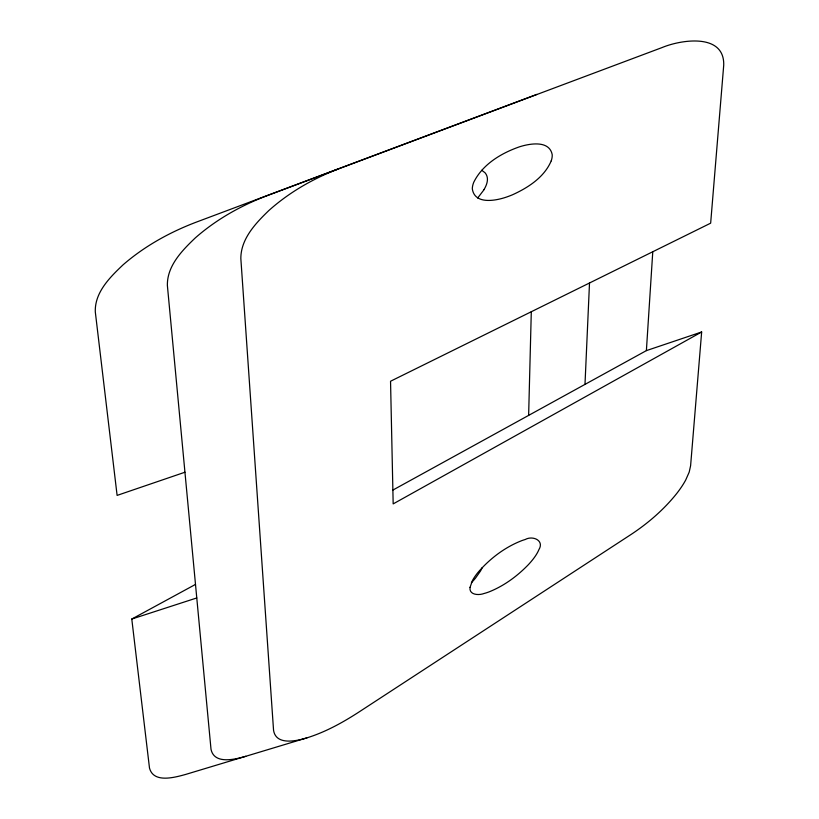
<?xml version="1.0" encoding="UTF-8"?>
<svg xmlns="http://www.w3.org/2000/svg" width="819" height="819" viewBox="0 0 819 819"><rect width="100%" height="100%" fill="white"/><g stroke="black" fill="none" stroke-linecap="round" stroke-linejoin="round"><path stroke-width="1.23" d="M528.634 415.387L531.296 311.732M584.991 384.387L589.506 282.985M392.874 490.079L646.386 350.614L652.774 251.75M646.386 350.614L701.658 331.982L690.601 465.735L689.188 472.133L685.738 479.944A473.566 98.464 -21.5 0 1 676.514 493.765C663.748 509.705 648.105 523.198 631.111 534.438L358.353 712.417C342.281 722.778 325.327 732.125 307.002 737.837L185.575 774.457C174.57 777.456 153.522 783.476 149.488 768.027L131.787 619.041L195.495 584.408M484.234 189.455L477.682 198.003M701.658 331.982L393.171 503.9L390.54 381.244L710.657 223.167L723.72 65.172C724.651 32.985 681.254 39.517 661.987 47.594L266.492 195.895C240.663 205.764 216.144 219.574 195.332 237.879C182.135 250.471 166.994 265.878 167.373 285.442L211.015 749.324C214.271 764.772 235.114 759.377 245.802 756.295M338.595 168.837C313.196 178.562 289.199 192.342 268.878 210.503C255.62 223.27 240.817 238.861 240.837 258.487L273.556 730.323C276.013 745.72 296.611 741.031 307.002 737.837M536.875 94.38L195.782 222.328C169.513 232.371 144.502 246.232 123.208 264.701C110.074 277.129 94.594 292.373 95.301 311.885L117.107 495.403L184.94 472.235M131.787 619.041L196.775 597.952M481.767 170.28L485.002 172.737A222.492 46.263 -21.5 0 1 484.039 189.527M471.386 582.749A221.57 46.069 -21.5 0 0 475.44 578.194L480.405 571.171A220.567 45.854 -21.5 0 0 482.135 567.731M470.045 587.366C468.867 595.085 478.828 595.495 483.927 593.529A12.08 2.508 -21.5 0 0 489.107 591.871C503.9 585.954 517.065 576.32 528.122 564.926A237.971 49.478 -21.5 0 0 538.861 549.723C544.686 540.325 532.524 535.319 525.214 539.516A11.998 2.498 -21.5 0 0 521.805 540.632C504.924 547.184 490.028 558.517 478.224 572.143A243.478 50.624 -21.5 0 0 472.43 580.589L470.045 587.366M551.238 160.841C544.348 177.191 528.286 187.571 512.714 194.687A18.202 3.788 -21.5 0 1 508.343 196.406C497.379 200.542 474.805 205.426 472.328 188.943A244.011 50.737 -21.5 0 1 473.802 182.166C482.626 164.332 501.105 153.245 519.328 146.867C529.637 143.54 549.252 140.039 552.18 154.515A244.574 50.85 -21.5 0 1 551.238 160.841"/></g></svg>
